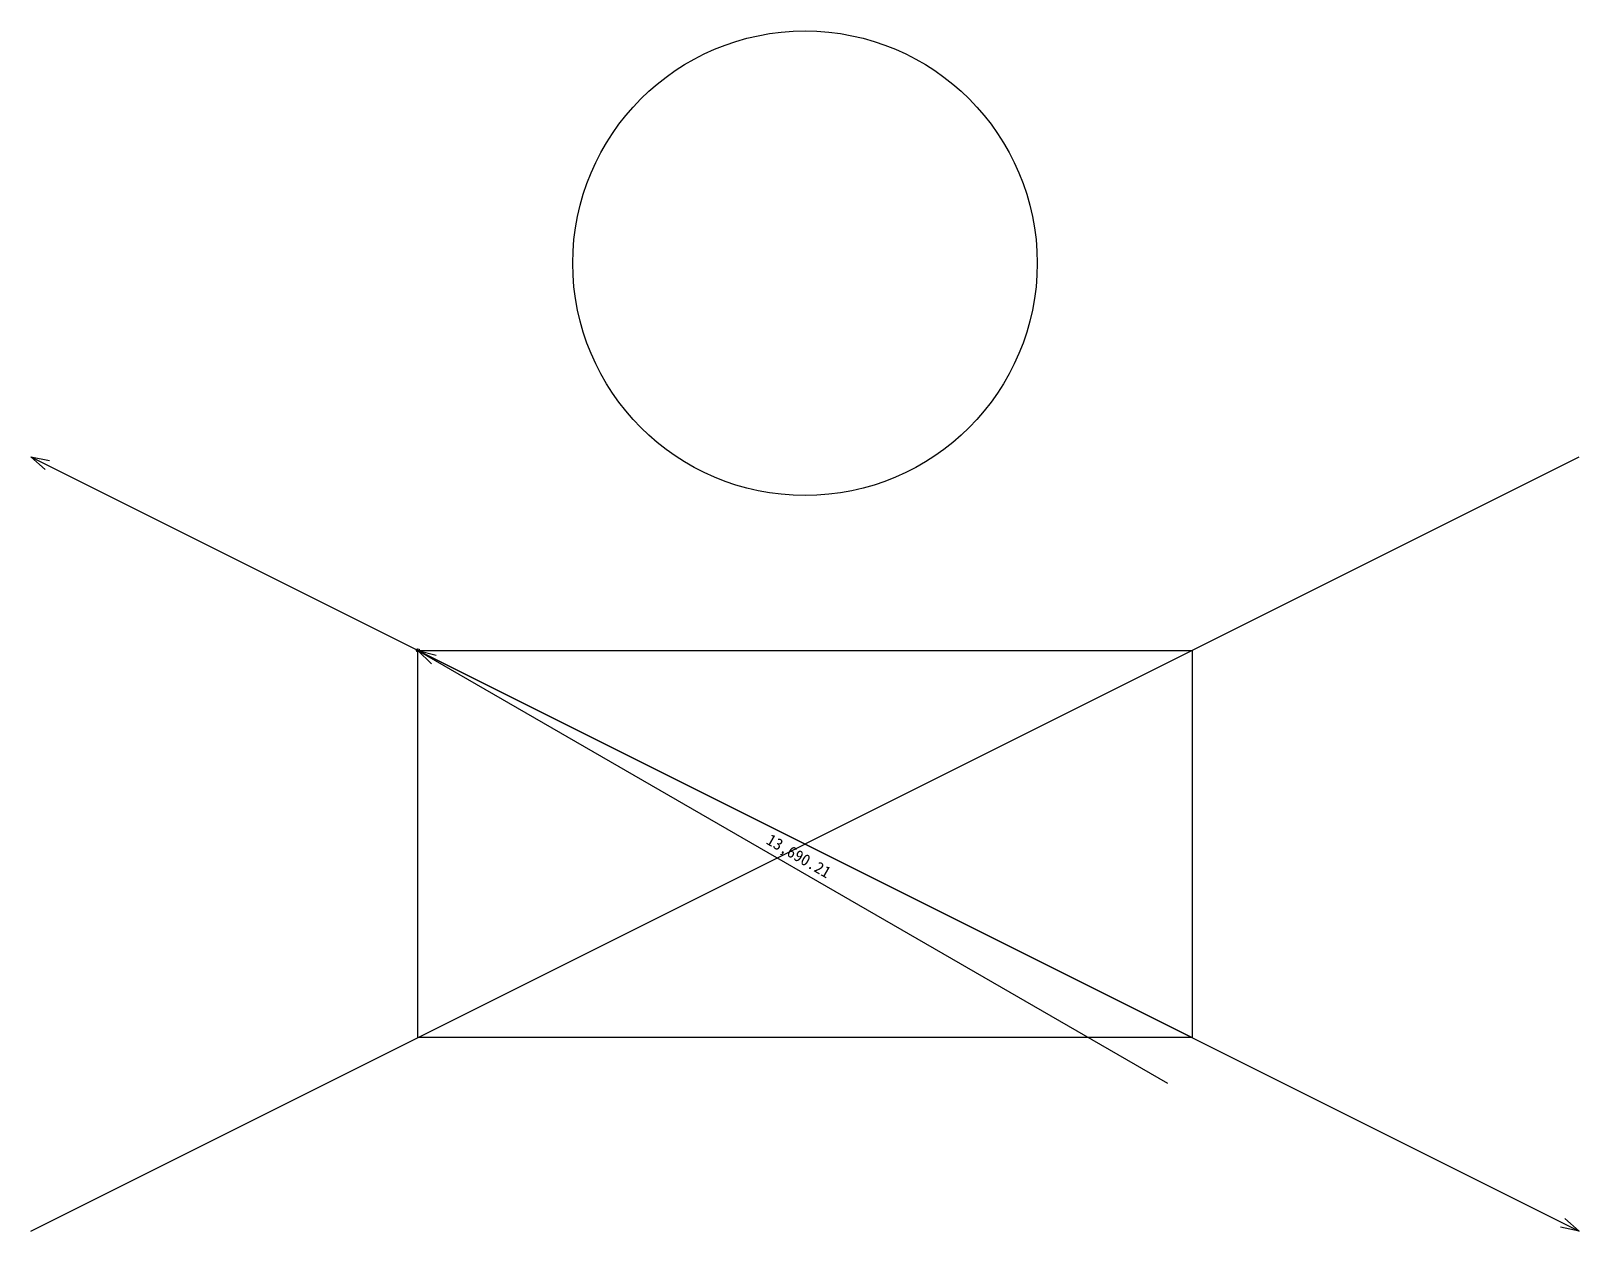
# Model space of a CAD drawing. Units: millimetres at full size, sheet at 1:100. Extents: x -15551 to 8939, y -9612 to 9367.
import ezdxf
from ezdxf.enums import TextEntityAlignment as Align

# ---------------------------------------------------------------- set-up
doc = ezdxf.new("R2010")
doc.units = ezdxf.units.MM
doc.header["$LTSCALE"] = 100
doc.header["$PDMODE"] = 32
doc.header["$PDSIZE"] = 50
doc.layers.add('0-0', color=7, linetype='Continuous')
doc.styles.add('ＭＳ ゴシック', font='')
doc.styles.get('ＭＳ ゴシック').set_extended_font_data('MS Gothic')

msp = doc.modelspace()

# ---------------------------------------------------------------- linework, layer by layer
at = {"layer": '0-0'}
for p, q in [((-15551, 2632.7), (8938.8, -9612.2)), ((-15551, -9612.2), (8938.8, 2632.7)), ((-15551, 2632.7), (-15257.1, 2572.5)), ((-15551, 2632.7), (-15326.6, 2433.6)), ((-9428.6, -428.6), (2816.3, -6551)), ((-9428.6, -428.6), (2816.3, -428.6)), ((-9428.6, -428.6), (2427.5, -7273.7)), ((-9428.6, -428.6), (2427.5, -7273.7)), ((-9428.6, -428.6), (2427.5, -7273.7)), ((-9428.6, -428.6), (-9138.8, -506.2)), ((-9428.6, -428.6), (-9216.4, -640.7)), ((-9428.6, -428.6), (2427.5, -7273.7)), ((-9428.6, -428.6), (-9138.8, -506.2)), ((-9428.6, -428.6), (-9216.4, -640.7)), ((8938.8, -9612.2), (8714.3, -9413.2)), ((8938.8, -9612.2), (8644.9, -9552.1))]:
    msp.add_line(p, q, dxfattribs=at)
msp.add_lwpolyline([(-9428.6, -428.6), (2816.3, -428.6), (2816.3, -6551), (-9428.6, -6551)], close=True, dxfattribs=at)
msp.add_circle((-3306.1, 5693.9), 3673.5, dxfattribs=at)
at = {"layer": '0-0', "color": 4}
msp.add_point((-9428.6, -428.6), dxfattribs=at)

# ---------------------------------------------------------------- texts
at = {"layer": '0-0', "color": 4, "style": 'ＭＳ ゴシック'}
msp.add_text('13,690.21', height=183.3, rotation=330, dxfattribs=at).set_placement((-3962.7, -3526.6), align=Align.BOTTOM_LEFT)

doc.saveas('drawing.dxf')
